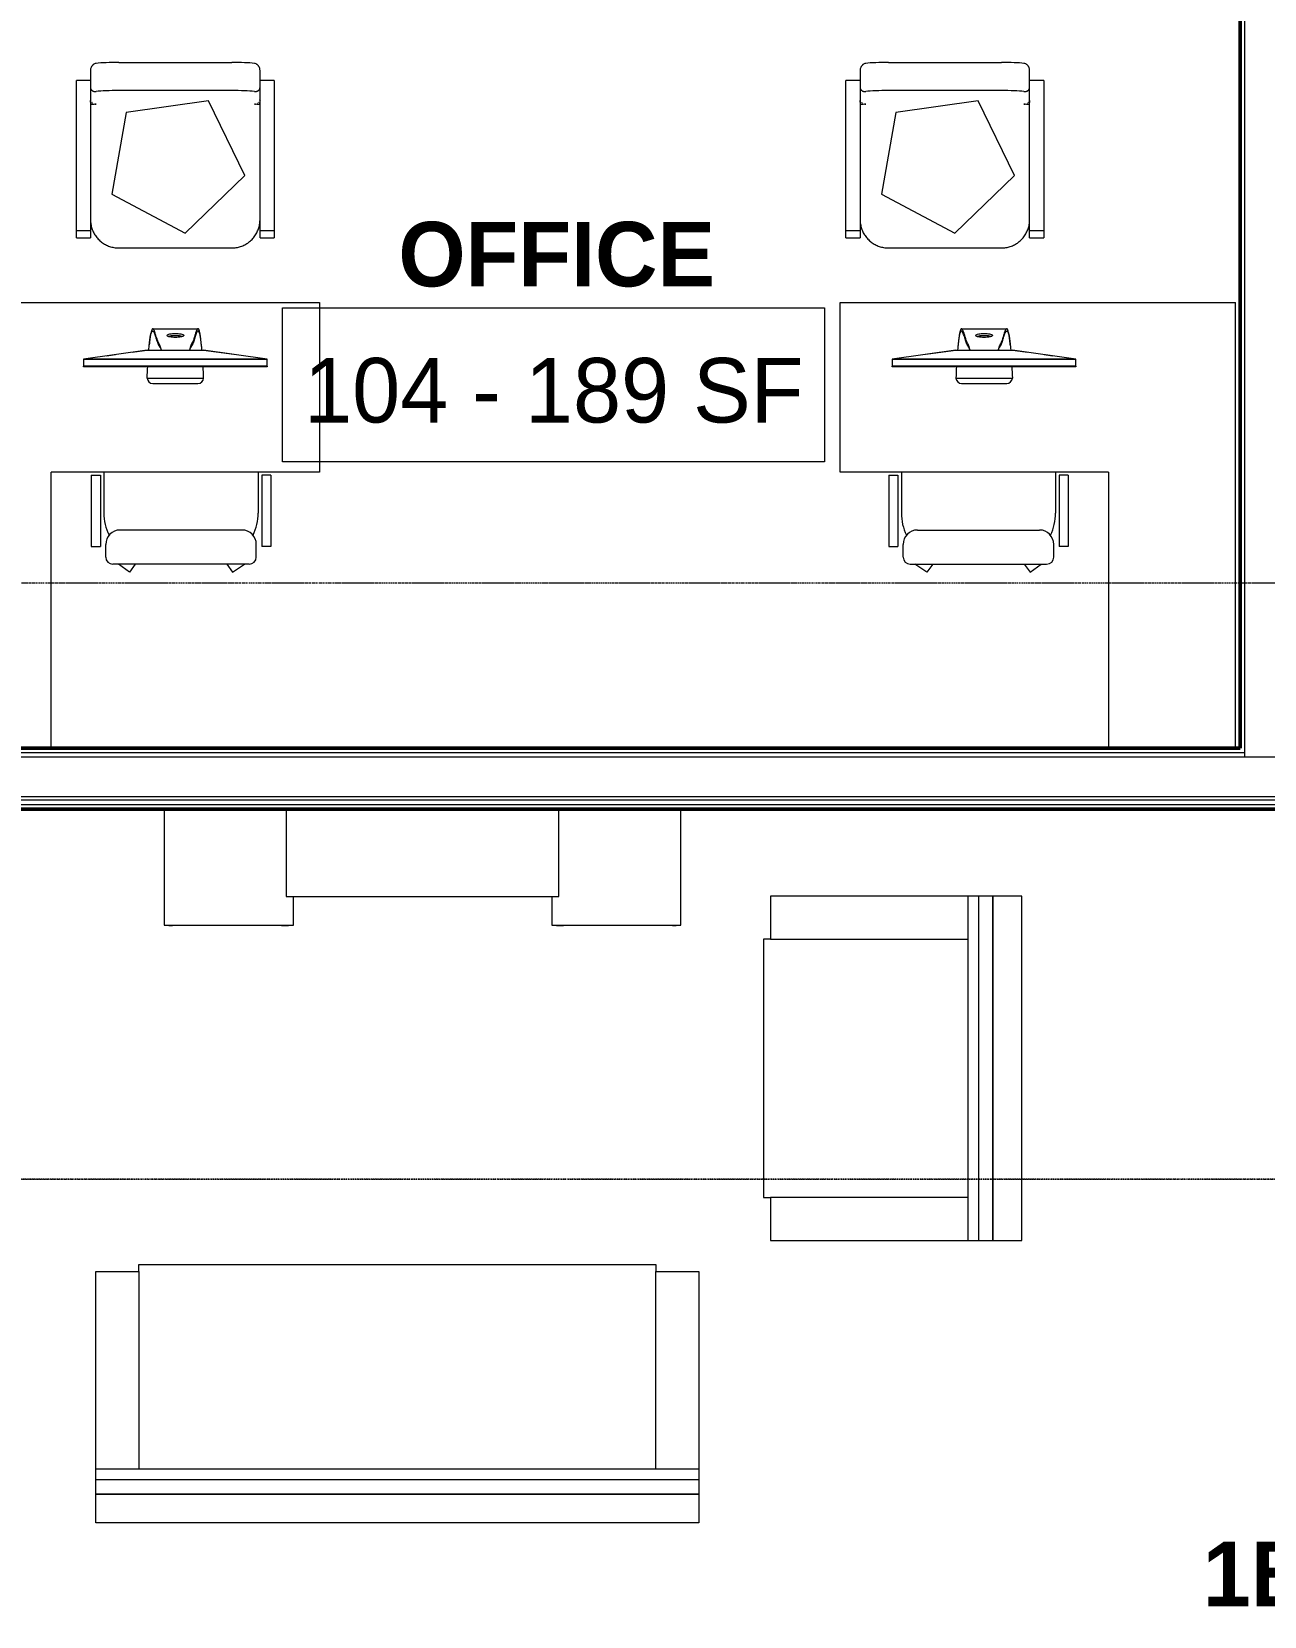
# Model space of a CAD drawing. Header units: inches. Extents: x -4266 to -1814, y 9706 to 12441.
# Drawn here: x -3807.1 to -3635.3, y 11009.5 to 11230.3 of the extents above; entities that cross this region are included whole.
import ezdxf

# ---------------------------------------------------------------- set-up
doc = ezdxf.new("R2010")
doc.units = ezdxf.units.IN
doc.header["$MEASUREMENT"] = 0
doc.linetypes.add('Aligning Line 1_8_', pattern=[0.25, 0.125, -0.125])
doc.linetypes.add('Dash Dot 3_16_', pattern=[0.3125, 0.1875, -0.0625, 0, -0.0625])
for name, color, linetype, lineweight in [('A-ANNO-DIMS', 211, 'Continuous', 9), ('A-ANNO-DIMS-96', 211, 'Continuous', 9), ('A-ANNO-SYMB-1', 150, 'Dash Dot 3_16_', 9), ('A-AREA-IDEN', 2, 'Continuous', 9), ('A-WALL', 113, 'Continuous', 13), ('A-WALL-9', 113, 'Continuous', 50), ('G-ANNO-SYMB', 111, 'Aligning Line 1_8_', 9), ('I-FURN', 30, 'Continuous', 9), ('I-FURN-1', 7, 'Continuous', 9), ('I-WALL-3', 2, 'Continuous', 50)]:
    doc.layers.add(name, color=color, linetype=linetype, lineweight=lineweight)
doc.styles.add('Century Gothic', font='ufonts.com_century-gothic.ttf', dxfattribs={"height": 9})
doc.styles.add('Century Gothic_B', font='GOTHICB.TTF', dxfattribs={"height": 9})
doc.dimstyles.new('OD__1_16__Tol__', dxfattribs={"dimscale": 12, "dimtxt": 9.397514, "dimasz": 1, "dimexe": 0.75, "dimexo": 0.5, "dimgap": 0.125, "dimtad": 1, "dimdec": 4, "dimrnd": 0.0625, "dimzin": 3, "dimdsep": 46, "dimlunit": 4, "dimtxsty": 'Century Gothic', "dimblk1": 'OBLIQUE', "dimblk2": 'OBLIQUE', "dimsah": 1, "dimcen": 0.09, "dimdle": 0.75, "dimazin": 0, "dimtfac": 1, "dimtdec": 4, "dimtix": 1, "dimtmove": 0, "dimatfit": 3, "dimfxl": 1, "dimtvp": 1, "dimtfill": 1, "dimfrac": 2, "dimtolj": 1, "dimtzin": 0, "dimarcsym": 2})

# ---------------------------------------------------------------- blocks, each defined once
blk = doc.blocks.new('DIMBLOCK6-FLOOR PLAN - 1ST FLOOR')
at = {"layer": 'A-ANNO-DIMS-96'}
for p, q in [((-3829.32, 11540.99), (-3829.32, 10271.31)), ((-3829.32, 10280.31), (-3829.32, 11540.99)), ((-3338.72, 10282.79), (-3338.72, 10271.31)), ((-3338.72, 10280.31), (-3338.72, 10282.79)), ((-3838.32, 10280.31), (-3338.72, 10280.31))]:
    blk.add_line(p, q, dxfattribs=at)
at = {"layer": 'A-ANNO-DIMS-96', "lineweight": 50}
for p, q in [((-3829.32, 10280.31), (-3823.32, 10286.31)), ((-3338.72, 10280.31), (-3332.72, 10286.31)), ((-3829.32, 10280.31), (-3835.32, 10274.31)), ((-3338.72, 10280.31), (-3344.72, 10274.31))]:
    blk.add_line(p, q, dxfattribs=at)
at = {"layer": 'A-ANNO-DIMS-96', "color": 0, "char_height": 9, "attachment_point": 1, "line_spacing_factor": 0.984502, "style": 'Century Gothic', "bg_fill": 3, "box_fill_scale": 1.25, "bg_fill_color": 256, "bg_fill_true_color": 13158600, "bg_fill_transparency": 0}
for s, insert, width in [('40\' - 10 5/8"', (-3618.26, 10293.34), 82.1611), ('490.6', (-3599.76, 10275.58), 37.7691)]:
    blk.add_mtext(s, dxfattribs=dict(at, insert=insert, width=width))
blk = doc.blocks.new('_Oblique')
at = {"color": 0, "linetype": 'ByBlock', "lineweight": -2}
blk.add_line((-0.5, -0.5), (0.5, 0.5), dxfattribs=at)

msp = doc.modelspace()

# ---------------------------------------------------------------- linework, layer by layer
at = {"layer": 'A-WALL'}
for p, q in [((-3638.07374, 11280.1644), (-3638.07374, 11129.1894)), ((-3638.07374, 11129.8144), (-3822.72374, 11129.8144)), ((-3486.67374, 11129.1894), (-3822.72374, 11129.1894)), ((-3486.67374, 11123.6894), (-3822.72374, 11123.6894)), ((-3486.67374, 11123.1894), (-3822.72374, 11123.1894)), ((-3487.29874, 11122.5644), (-3822.72374, 11122.5644))]:
    msp.add_line(p, q, dxfattribs=at)
at = {"layer": 'A-WALL-9'}
msp.add_line((-3638.69874, 11280.1644), (-3638.69874, 11130.4394), dxfattribs=at)
at = {"layer": 'G-ANNO-SYMB'}
for p, q in [((-1910.89642, 11153.42614), (-4027.08301, 11153.42614)), ((-1910.89642, 11070.38095), (-4027.08301, 11070.38095))]:
    msp.add_line(p, q, dxfattribs=at)
at = {"layer": 'I-WALL-3'}
for p, q in [((-3638.69874, 11130.4394), (-3822.72374, 11130.4394)), ((-3822.72374, 11121.9394), (-3567.18063, 11121.9394))]:
    msp.add_line(p, q, dxfattribs=at)

# ---------------------------------------------------------------- texts
at = {"layer": 'A-AREA-IDEN', "insert": (-3643.88676, 11019.86814), "char_height": 9, "width": 28.785, "attachment_point": 1, "style": 'Century Gothic_B'}
msp.add_mtext('1BD', dxfattribs=at)

# ---------------------------------------------------------------- next in the draw order: dimensions: what is measured, and where the dimension line sits
at = {"layer": 'A-ANNO-DIMS'}
dim = msp.add_linear_dim(base=(-3338.72374, 10280.30762), p1=(-3829.32374, 11546.9894), p2=(-3338.72374, 10288.7929), dimstyle='OD__1_16__Tol__', override={"dimpost": '<>\\X', "dimfxl": 1350.461691}, dxfattribs=at)
dim.commit()
dim.dimension.update_dxf_attribs({"geometry": 'DIMBLOCK6-FLOOR PLAN - 1ST FLOOR', "text_midpoint": (-3584.02374, 10280.30762)})

# ---------------------------------------------------------------- next in the draw order: linework, layer by layer
at = {"layer": 'A-ANNO-SYMB-1'}
for p, q in [((-1883.64479, 11153.42614), (-4015.08301, 11153.42614)), ((-4015.08301, 11070.38095), (-1883.64479, 11070.38095))]:
    msp.add_line(p, q, dxfattribs=at)
at = {"layer": 'A-AREA-IDEN', "flags": 128}
msp.add_lwpolyline([(-3772.11778, 11191.83502), (-3696.61227, 11191.83502), (-3696.61227, 11170.33896), (-3772.11778, 11170.33896)], close=True, dxfattribs=at)
at = {"layer": 'I-FURN'}
for p, q in [((-3798.88752, 11224.89125), (-3798.88752, 11222.53804)), ((-3794.95051, 11226.01879), (-3779.20248, 11226.01879)), ((-3775.26547, 11222.53804), (-3775.26547, 11224.89125)), ((-3691.64377, 11224.89125), (-3691.64377, 11222.53804)), ((-3687.70676, 11226.01879), (-3671.95873, 11226.01879)), ((-3668.02172, 11222.53804), (-3668.02172, 11224.89125)), ((-3798.88752, 11223.49536), (-3800.85602, 11223.49536)), ((-3800.85602, 11222.70796), (-3800.85602, 11223.49536)), ((-3800.85602, 11202.60144), (-3800.85602, 11222.70796)), ((-3798.88752, 11222.53804), (-3798.88752, 11220.76937)), ((-3773.29697, 11223.49536), (-3775.26547, 11223.49536)), ((-3775.26547, 11220.76937), (-3775.26547, 11222.53804)), ((-3773.29697, 11223.49536), (-3773.29697, 11222.70796)), ((-3773.29697, 11222.70796), (-3773.29697, 11202.60144)), ((-3691.64377, 11223.49536), (-3693.61227, 11223.49536)), ((-3693.61227, 11222.70796), (-3693.61227, 11223.49536)), ((-3693.61227, 11202.60144), (-3693.61227, 11222.70796)), ((-3691.64377, 11222.53804), (-3691.64377, 11220.76937)), ((-3666.05322, 11223.49536), (-3668.02172, 11223.49536)), ((-3668.02172, 11220.76937), (-3668.02172, 11222.53804)), ((-3666.05322, 11223.49536), (-3666.05322, 11222.70796)), ((-3666.05322, 11222.70796), (-3666.05322, 11202.60144)), ((-3798.88752, 11221.64113), (-3798.88752, 11202.60144)), ((-3798.86777, 11220.79535), (-3798.85588, 11220.74953)), ((-3798.71573, 11220.47842), (-3798.67359, 11220.42967)), ((-3798.59105, 11220.35327), (-3798.54532, 11220.31934)), ((-3779.20248, 11222.09676), (-3794.95051, 11222.09676)), ((-3782.44293, 11220.66783), (-3793.90091, 11219.05752)), ((-3777.37073, 11210.26827), (-3782.44293, 11220.66783)), ((-3775.60766, 11220.31934), (-3775.56193, 11220.35327)), ((-3775.4794, 11220.42967), (-3775.43726, 11220.47842)), ((-3775.29711, 11220.74953), (-3775.28521, 11220.79535)), ((-3775.26547, 11202.60144), (-3775.26547, 11221.64113)), ((-3691.64377, 11221.64113), (-3691.64377, 11202.60144)), ((-3691.62402, 11220.79535), (-3691.61213, 11220.74953)), ((-3691.47198, 11220.47842), (-3691.42984, 11220.42967)), ((-3691.3473, 11220.35327), (-3691.30157, 11220.31934)), ((-3671.95873, 11222.09676), (-3687.70676, 11222.09676)), ((-3675.19918, 11220.66783), (-3686.65716, 11219.05752)), ((-3670.12698, 11210.26827), (-3675.19918, 11220.66783)), ((-3668.36391, 11220.31934), (-3668.31818, 11220.35327)), ((-3668.23565, 11220.42967), (-3668.19351, 11220.47842)), ((-3668.05336, 11220.74953), (-3668.04146, 11220.79535)), ((-3668.02172, 11202.60144), (-3668.02172, 11221.64113)), ((-3798.25453, 11220.19617), (-3798.10011, 11220.18082)), ((-3793.90091, 11219.05752), (-3795.91012, 11207.66273)), ((-3776.05287, 11220.18082), (-3775.89846, 11220.19617)), ((-3691.01078, 11220.19617), (-3690.85636, 11220.18082)), ((-3686.65716, 11219.05752), (-3688.66637, 11207.66273)), ((-3668.80912, 11220.18082), (-3668.65471, 11220.19617)), ((-3785.6939, 11202.23067), (-3777.37073, 11210.26827)), ((-3678.45015, 11202.23067), (-3670.12698, 11210.26827)), ((-3795.91012, 11207.66273), (-3785.6939, 11202.23067)), ((-3688.66637, 11207.66273), (-3678.45015, 11202.23067)), ((-3800.85602, 11201.58097), (-3800.85602, 11202.60144)), ((-3800.85602, 11202.60144), (-3798.88752, 11202.60144)), ((-3800.85602, 11201.58034), (-3798.88752, 11201.58034)), ((-3798.88752, 11202.60144), (-3798.88752, 11201.58097)), ((-3775.26547, 11201.58097), (-3775.26547, 11202.60144)), ((-3775.26547, 11202.60144), (-3773.29697, 11202.60144)), ((-3775.26547, 11201.58034), (-3773.29697, 11201.58034)), ((-3773.29697, 11202.60144), (-3773.29697, 11201.58097)), ((-3693.61227, 11201.58097), (-3693.61227, 11202.60144)), ((-3693.61227, 11202.60144), (-3691.64377, 11202.60144)), ((-3693.61227, 11201.58034), (-3691.64377, 11201.58034)), ((-3691.64377, 11202.60144), (-3691.64377, 11201.58097)), ((-3668.02172, 11201.58097), (-3668.02172, 11202.60144)), ((-3668.02172, 11202.60144), (-3666.05322, 11202.60144)), ((-3668.02172, 11201.58034), (-3666.05322, 11201.58034)), ((-3666.05322, 11202.60144), (-3666.05322, 11201.58097)), ((-3794.95051, 11200.16638), (-3779.20248, 11200.16638)), ((-3687.70676, 11200.16638), (-3671.95873, 11200.16638)), ((-3822.09874, 11192.55652), (-3766.98063, 11192.55652)), ((-3766.98063, 11192.55652), (-3766.98063, 11168.93447)), ((-3694.44185, 11192.55652), (-3639.32374, 11192.55652)), ((-3694.44185, 11168.93447), (-3694.44185, 11192.55652)), ((-3639.32374, 11130.43727), (-3639.32374, 11192.55652)), ((-3790.20964, 11188.89844), (-3783.90909, 11188.89844)), ((-3677.51338, 11188.89844), (-3671.21283, 11188.89844)), ((-3790.99637, 11185.9318), (-3799.85464, 11184.68251)), ((-3796.59023, 11185.14289), (-3795.42551, 11185.30715)), ((-3793.09607, 11185.63568), (-3790.99637, 11185.9318)), ((-3790.99637, 11185.9318), (-3783.12236, 11185.9318)), ((-3774.26409, 11184.68251), (-3783.12236, 11185.9318)), ((-3783.12236, 11185.9318), (-3778.92297, 11185.33955)), ((-3678.30011, 11185.9318), (-3687.15838, 11184.68251)), ((-3682.4995, 11185.33955), (-3678.30011, 11185.9318)), ((-3678.30011, 11185.9318), (-3670.4261, 11185.9318)), ((-3661.56783, 11184.68251), (-3670.4261, 11185.9318)), ((-3670.4261, 11185.9318), (-3668.3264, 11185.63568)), ((-3665.99697, 11185.30715), (-3664.83225, 11185.14289)), ((-3799.85464, 11184.68251), (-3799.85464, 11183.69825)), ((-3799.85464, 11184.68251), (-3799.06724, 11184.68251)), ((-3799.06724, 11183.69825), (-3799.85464, 11183.69825)), ((-3799.85464, 11183.61951), (-3799.85464, 11183.69825)), ((-3799.85464, 11183.69825), (-3799.85464, 11183.61951)), ((-3799.85464, 11183.69825), (-3799.06724, 11183.69825)), ((-3799.85464, 11183.61951), (-3799.85464, 11183.69825)), ((-3799.74915, 11183.61951), (-3799.85464, 11183.61951)), ((-3799.06724, 11183.61951), (-3799.85464, 11183.61951)), ((-3775.05149, 11184.68251), (-3799.06724, 11184.68251)), ((-3799.06724, 11184.68251), (-3775.05149, 11184.68251)), ((-3775.05149, 11183.69825), (-3799.06724, 11183.69825)), ((-3799.06724, 11183.69825), (-3775.05149, 11183.69825)), ((-3775.05149, 11183.61951), (-3799.06724, 11183.61951)), ((-3775.05149, 11184.68251), (-3774.26409, 11184.68251)), ((-3774.26409, 11183.69825), (-3775.05149, 11183.69825)), ((-3775.05149, 11183.69825), (-3774.26409, 11183.69825)), ((-3774.26409, 11183.61951), (-3775.05149, 11183.61951)), ((-3774.26409, 11183.61951), (-3774.36958, 11183.61951)), ((-3774.26409, 11183.69825), (-3774.26409, 11184.68251)), ((-3774.26409, 11183.69825), (-3774.26409, 11183.61951)), ((-3774.26409, 11183.61951), (-3774.26409, 11183.69825)), ((-3774.26409, 11183.69825), (-3774.26409, 11183.61951)), ((-3687.15838, 11184.68251), (-3687.15838, 11183.69825)), ((-3687.15838, 11184.68251), (-3686.37098, 11184.68251)), ((-3686.37098, 11183.69825), (-3687.15838, 11183.69825)), ((-3687.15838, 11183.61951), (-3687.15838, 11183.69825)), ((-3687.15838, 11183.69825), (-3687.15838, 11183.61951)), ((-3687.15838, 11183.69825), (-3686.37098, 11183.69825)), ((-3687.15838, 11183.61951), (-3687.15838, 11183.69825)), ((-3687.05289, 11183.61951), (-3687.15838, 11183.61951)), ((-3686.37098, 11183.61951), (-3687.15838, 11183.61951)), ((-3662.35523, 11184.68251), (-3686.37098, 11184.68251)), ((-3686.37098, 11184.68251), (-3662.35523, 11184.68251)), ((-3662.35523, 11183.69825), (-3686.37098, 11183.69825)), ((-3686.37098, 11183.69825), (-3662.35523, 11183.69825)), ((-3662.35523, 11183.61951), (-3686.37098, 11183.61951)), ((-3662.35523, 11184.68251), (-3661.56783, 11184.68251)), ((-3661.56783, 11183.69825), (-3662.35523, 11183.69825)), ((-3662.35523, 11183.69825), (-3661.56783, 11183.69825)), ((-3661.56783, 11183.61951), (-3662.35523, 11183.61951)), ((-3661.56783, 11183.61951), (-3661.67332, 11183.61951)), ((-3661.56783, 11183.69825), (-3661.56783, 11184.68251)), ((-3661.56783, 11183.69825), (-3661.56783, 11183.61951)), ((-3661.56783, 11183.61951), (-3661.56783, 11183.69825)), ((-3661.56783, 11183.69825), (-3661.56783, 11183.61951)), ((-3790.20897, 11181.28147), (-3783.90976, 11181.28147)), ((-3677.51271, 11181.28147), (-3671.2135, 11181.28147)), ((-3804.3822, 11130.4394), (-3804.3822, 11168.93447)), ((-3766.98063, 11168.93447), (-3804.3822, 11168.93447)), ((-3798.77197, 11168.51747), (-3798.77197, 11158.57227)), ((-3798.77197, 11168.51747), (-3797.49938, 11168.51747)), ((-3797.49938, 11168.51747), (-3797.49938, 11158.57227)), ((-3797.02197, 11168.93447), (-3797.02197, 11163.21872)), ((-3775.52197, 11168.93447), (-3775.52197, 11163.21872)), ((-3775.02782, 11168.51747), (-3775.02782, 11158.57227)), ((-3773.77197, 11168.51747), (-3775.02782, 11168.51747)), ((-3773.77197, 11168.51747), (-3773.77197, 11158.57227)), ((-3657.04027, 11168.93447), (-3694.44185, 11168.93447)), ((-3687.65051, 11168.51747), (-3687.65051, 11158.57227)), ((-3687.65051, 11168.51747), (-3686.39465, 11168.51747)), ((-3686.39465, 11168.51747), (-3686.39465, 11158.57227)), ((-3685.90051, 11168.93447), (-3685.90051, 11163.21872)), ((-3664.40051, 11168.93447), (-3664.40051, 11163.21872)), ((-3663.92309, 11168.51747), (-3663.92309, 11158.57227)), ((-3662.65051, 11168.51747), (-3663.92309, 11168.51747)), ((-3662.65051, 11168.51747), (-3662.65051, 11158.57227)), ((-3657.04027, 11168.93447), (-3657.04027, 11130.4394)), ((-3777.77589, 11160.85441), (-3794.76776, 11160.85441)), ((-3683.64658, 11160.85441), (-3666.65471, 11160.85441)), ((-3798.77197, 11158.57227), (-3797.49938, 11158.57227)), ((-3796.76279, 11157.08328), (-3796.76279, 11158.85939)), ((-3775.78067, 11157.08328), (-3775.78067, 11158.8592)), ((-3773.77197, 11158.57227), (-3775.02782, 11158.57227)), ((-3687.65051, 11158.57227), (-3686.39465, 11158.57227)), ((-3685.6418, 11157.08328), (-3685.6418, 11158.8592)), ((-3664.65969, 11157.08328), (-3664.65969, 11158.85939)), ((-3662.65051, 11158.57227), (-3663.92309, 11158.57227)), ((-3776.77411, 11156.08984), (-3795.76935, 11156.08984)), ((-3793.46285, 11154.97356), (-3794.99928, 11156.08984)), ((-3792.65183, 11156.08984), (-3793.46285, 11154.97356)), ((-3779.8921, 11156.08984), (-3779.08108, 11154.97356)), ((-3779.08108, 11154.97356), (-3777.41997, 11156.08984)), ((-3684.64836, 11156.08984), (-3665.65312, 11156.08984)), ((-3682.34139, 11154.97356), (-3684.00251, 11156.08984)), ((-3681.53037, 11156.08984), (-3682.34139, 11154.97356)), ((-3668.77065, 11156.08984), (-3667.95962, 11154.97356)), ((-3667.95962, 11154.97356), (-3666.4232, 11156.08984)), ((-3676.63093, 11109.84262), (-3704.13093, 11109.84262)), ((-3704.13093, 11109.84262), (-3704.13093, 11103.84262)), ((-3673.13093, 11109.84262), (-3676.63093, 11109.84262)), ((-3676.63093, 11109.84262), (-3676.63093, 11061.84262)), ((-3675.13093, 11109.84262), (-3675.13093, 11061.84262)), ((-3673.13093, 11109.84262), (-3673.13093, 11061.84262)), ((-3673.13093, 11061.84262), (-3673.13093, 11109.84262)), ((-3704.13093, 11103.84262), (-3705.13093, 11103.84262)), ((-3705.13093, 11103.84262), (-3705.13093, 11067.84262)), ((-3704.13093, 11103.84262), (-3676.63093, 11103.84262)), ((-3705.13093, 11067.84262), (-3704.13093, 11067.84262)), ((-3676.63093, 11067.84262), (-3704.13093, 11067.84262)), ((-3704.13093, 11067.84262), (-3704.13093, 11061.84262)), ((-3704.13093, 11061.84262), (-3676.63093, 11061.84262)), ((-3676.63093, 11061.84262), (-3673.13093, 11061.84262)), ((-3798.13093, 11057.51762), (-3792.13093, 11057.51762)), ((-3798.13093, 11030.01762), (-3798.13093, 11057.51762)), ((-3792.13093, 11058.51762), (-3720.13093, 11058.51762)), ((-3792.13093, 11057.51762), (-3792.13093, 11058.51762)), ((-3792.13093, 11057.51762), (-3792.13093, 11030.01762)), ((-3720.13093, 11058.51762), (-3720.13093, 11057.51762)), ((-3720.13093, 11057.51762), (-3714.13093, 11057.51762)), ((-3720.13093, 11030.01762), (-3720.13093, 11057.51762)), ((-3714.13093, 11057.51762), (-3714.13093, 11030.01762)), ((-3798.13093, 11030.01762), (-3714.13093, 11030.01762)), ((-3798.13093, 11026.51762), (-3798.13093, 11030.01762)), ((-3798.13093, 11028.51762), (-3714.13093, 11028.51762)), ((-3714.13093, 11030.01762), (-3714.13093, 11026.51762)), ((-3798.13093, 11026.51762), (-3714.13093, 11026.51762)), ((-3714.13093, 11026.51762), (-3798.13093, 11026.51762))]:
    msp.add_line(p, q, dxfattribs=at)
at = {"layer": 'I-FURN', "flags": 128}
for points in [[(-3798.10011, 11220.18082), (-3798.27533, 11220.1791), (-3798.44176, 11220.174), (-3798.59105, 11220.16579), (-3798.71573, 11220.15489), (-3798.80954, 11220.14182), (-3798.86777, 11220.12726), (-3798.88752, 11220.11193)], [(-3775.26547, 11220.11193), (-3775.28521, 11220.12726), (-3775.34345, 11220.14182), (-3775.43726, 11220.15489), (-3775.56193, 11220.16579), (-3775.71123, 11220.174), (-3775.87766, 11220.1791), (-3776.05287, 11220.18082)], [(-3690.85636, 11220.18082), (-3691.03158, 11220.1791), (-3691.19801, 11220.174), (-3691.3473, 11220.16579), (-3691.47198, 11220.15489), (-3691.56579, 11220.14182), (-3691.62402, 11220.12726), (-3691.64377, 11220.11193)], [(-3668.02172, 11220.11193), (-3668.04146, 11220.12726), (-3668.0997, 11220.14182), (-3668.19351, 11220.15489), (-3668.31818, 11220.16579), (-3668.46748, 11220.174), (-3668.63391, 11220.1791), (-3668.80912, 11220.18082)], [(-3798.88752, 11204.10339), (-3798.88437, 11203.94595), (-3798.87492, 11203.78876), (-3798.8592, 11203.63208), (-3798.83723, 11203.47615), (-3798.80904, 11203.32122), (-3798.77467, 11203.16755), (-3798.73419, 11203.01537), (-3798.68766, 11202.86494), (-3798.63514, 11202.71648), (-3798.57673, 11202.57024), (-3798.51252, 11202.42646), (-3798.44261, 11202.28536), (-3798.36712, 11202.14717), (-3798.28616, 11202.0121), (-3798.19986, 11201.88038), (-3798.10837, 11201.75222), (-3798.01182, 11201.62782), (-3797.91037, 11201.50738), (-3797.80419, 11201.3911), (-3797.69345, 11201.27915), (-3797.57831, 11201.17172), (-3797.45898, 11201.06898), (-3797.33563, 11200.9711), (-3797.20846, 11200.87822), (-3797.07768, 11200.79051), (-3796.9435, 11200.70809), (-3796.80613, 11200.63111), (-3796.66579, 11200.55968), (-3796.52271, 11200.49393), (-3796.37711, 11200.43394), (-3796.22923, 11200.37983), (-3796.07931, 11200.33167), (-3795.92758, 11200.28955), (-3795.77428, 11200.25353), (-3795.61967, 11200.22366), (-3795.46399, 11200.20001), (-3795.30748, 11200.1826), (-3795.15041, 11200.17146), (-3794.99301, 11200.16661), (-3794.95051, 11200.16638)], [(-3779.20248, 11200.16638), (-3779.04504, 11200.16953), (-3778.88785, 11200.17897), (-3778.73117, 11200.19469), (-3778.57524, 11200.21666), (-3778.42031, 11200.24486), (-3778.26664, 11200.27922), (-3778.11446, 11200.3197), (-3777.96403, 11200.36624), (-3777.81557, 11200.41875), (-3777.66933, 11200.47716), (-3777.52555, 11200.54137), (-3777.38445, 11200.61128), (-3777.24626, 11200.68678), (-3777.11119, 11200.76774), (-3776.97947, 11200.85403), (-3776.85131, 11200.94553), (-3776.72691, 11201.04208), (-3776.60647, 11201.14352), (-3776.49019, 11201.2497), (-3776.37824, 11201.36045), (-3776.27081, 11201.47558), (-3776.16807, 11201.59492), (-3776.07019, 11201.71827), (-3775.97731, 11201.84543), (-3775.8896, 11201.97621), (-3775.80718, 11202.11039), (-3775.7302, 11202.24776), (-3775.65877, 11202.3881), (-3775.59302, 11202.53118), (-3775.53303, 11202.67678), (-3775.47892, 11202.82466), (-3775.43076, 11202.97459), (-3775.38864, 11203.12632), (-3775.35262, 11203.27961), (-3775.32275, 11203.43422), (-3775.2991, 11203.58991), (-3775.28169, 11203.74641), (-3775.27055, 11203.90349), (-3775.2657, 11204.06088)], [(-3691.64377, 11204.10339), (-3691.64062, 11203.94595), (-3691.63117, 11203.78876), (-3691.61545, 11203.63208), (-3691.59348, 11203.47615), (-3691.56529, 11203.32122), (-3691.53092, 11203.16755), (-3691.49044, 11203.01537), (-3691.44391, 11202.86494), (-3691.39139, 11202.71648), (-3691.33298, 11202.57024), (-3691.26877, 11202.42646), (-3691.19886, 11202.28536), (-3691.12337, 11202.14717), (-3691.04241, 11202.0121), (-3690.95611, 11201.88038), (-3690.86462, 11201.75222), (-3690.76807, 11201.62782), (-3690.66662, 11201.50738), (-3690.56044, 11201.3911), (-3690.4497, 11201.27915), (-3690.33456, 11201.17172), (-3690.21523, 11201.06898), (-3690.09188, 11200.9711), (-3689.96471, 11200.87822), (-3689.83393, 11200.79051), (-3689.69975, 11200.70809), (-3689.56238, 11200.63111), (-3689.42204, 11200.55968), (-3689.27896, 11200.49393), (-3689.13336, 11200.43394), (-3688.98548, 11200.37983), (-3688.83556, 11200.33167), (-3688.68383, 11200.28955), (-3688.53053, 11200.25353), (-3688.37592, 11200.22366), (-3688.22024, 11200.20001), (-3688.06373, 11200.1826), (-3687.90666, 11200.17146), (-3687.74926, 11200.16661), (-3687.70676, 11200.16638)], [(-3671.95873, 11200.16638), (-3671.80129, 11200.16953), (-3671.6441, 11200.17897), (-3671.48742, 11200.19469), (-3671.33149, 11200.21666), (-3671.17656, 11200.24486), (-3671.02289, 11200.27922), (-3670.87071, 11200.3197), (-3670.72028, 11200.36624), (-3670.57182, 11200.41875), (-3670.42558, 11200.47716), (-3670.2818, 11200.54137), (-3670.1407, 11200.61128), (-3670.00251, 11200.68678), (-3669.86744, 11200.76774), (-3669.73572, 11200.85403), (-3669.60756, 11200.94553), (-3669.48316, 11201.04208), (-3669.36272, 11201.14352), (-3669.24644, 11201.2497), (-3669.13449, 11201.36045), (-3669.02706, 11201.47558), (-3668.92432, 11201.59492), (-3668.82644, 11201.71827), (-3668.73356, 11201.84543), (-3668.64585, 11201.97621), (-3668.56343, 11202.11039), (-3668.48645, 11202.24776), (-3668.41502, 11202.3881), (-3668.34927, 11202.53118), (-3668.28928, 11202.67678), (-3668.23517, 11202.82466), (-3668.18701, 11202.97459), (-3668.14489, 11203.12632), (-3668.10887, 11203.27961), (-3668.079, 11203.43422), (-3668.05535, 11203.58991), (-3668.03794, 11203.74641), (-3668.0268, 11203.90349), (-3668.02195, 11204.06088)], [(-3790.99637, 11182.01753), (-3788.3717, 11182.01753), (-3785.74703, 11182.01753), (-3783.12236, 11182.01753)], [(-3678.30011, 11182.01753), (-3675.67544, 11182.01753), (-3673.05077, 11182.01753), (-3670.4261, 11182.01753)]]:
    msp.add_lwpolyline(points, dxfattribs=at)
at = {"layer": 'I-FURN'}
for centre, radius, start, end in [((-3790.20897, 11182.07066), 0.78919, 183.8599007, 270), ((-3783.90976, 11182.07066), 0.78919, 270, 356.1400993), ((-3677.51271, 11182.07066), 0.78919, 183.8599007, 270), ((-3671.2135, 11182.07066), 0.78919, 270, 356.1400993), ((-3790.02197, 11163.21872), 7, 180, 206.1683982), ((-3782.52197, 11163.21872), 7, 333.8341574, 0), ((-3678.90051, 11163.21872), 7, 180, 206.1658426), ((-3671.40051, 11163.21872), 7, 333.8316018, 0), ((-3794.76776, 11158.85939), 1.99503, 90, 180), ((-3777.77589, 11158.8592), 1.99522, 0, 90), ((-3683.64658, 11158.8592), 1.99522, 90, 180), ((-3666.65471, 11158.85939), 1.99503, 0, 90), ((-3795.76935, 11157.08328), 0.99343, 180, 270), ((-3776.77411, 11157.08328), 0.99344, 270, 0), ((-3684.64836, 11157.08328), 0.99344, 180, 270), ((-3665.65312, 11157.08328), 0.99343, 270, 0)]:
    msp.add_arc(centre, radius, start, end, dxfattribs=at)
for centre, start_param, end_param in [((-3794.95051, 11225.67566), 1.570796327, 2.498091545), ((-3779.20248, 11225.67566), 0.643501109, 1.570796327), ((-3687.70676, 11225.67566), 1.570796327, 2.498091545), ((-3671.95873, 11225.67566), 0.643501109, 1.570796327), ((-3794.95051, 11221.75363), 1.570796327, 2.498091545), ((-3779.20248, 11221.75363), 0.643501109, 1.570796327), ((-3687.70676, 11221.75363), 1.570796327, 2.498091545), ((-3671.95873, 11221.75363), 0.643501109, 1.570796327)]:
    msp.add_ellipse(centre, major_axis=(3.93701, 0), ratio=0.087155743, start_param=start_param, end_param=end_param, dxfattribs=at)
for points, knots in [([(-3798.10011, 11225.88154), (-3798.18957, 11225.86791), (-3798.31225, 11225.8332), (-3798.43516, 11225.76315), (-3798.49954, 11225.71625), (-3798.54485, 11225.67937), (-3798.58718, 11225.64031), (-3798.63972, 11225.58429), (-3798.69825, 11225.51018), (-3798.75714, 11225.41538), (-3798.82094, 11225.28246), (-3798.87357, 11225.10728), (-3798.88752, 11224.96408), (-3798.88752, 11224.89125)], [0, 0, 0, 0, 0.166666667, 0.25, 0.291666667, 0.333333333, 0.375, 0.416666667, 0.5, 0.583333333, 0.666666667, 0.833333333, 1, 1, 1, 1]), ([(-3775.26547, 11224.89125), (-3775.26547, 11224.96408), (-3775.27941, 11225.10728), (-3775.33205, 11225.28246), (-3775.39585, 11225.41538), (-3775.45473, 11225.51018), (-3775.51326, 11225.58429), (-3775.5658, 11225.64031), (-3775.60814, 11225.67937), (-3775.65345, 11225.71625), (-3775.71783, 11225.76315), (-3775.84074, 11225.8332), (-3775.96342, 11225.86791), (-3776.05287, 11225.88154)], [0, 0, 0, 0, 0.166666667, 0.333333333, 0.416666667, 0.5, 0.583333333, 0.625, 0.666666667, 0.708333333, 0.75, 0.833333333, 1, 1, 1, 1]), ([(-3690.85636, 11225.88154), (-3690.94582, 11225.86791), (-3691.0685, 11225.8332), (-3691.19141, 11225.76315), (-3691.25579, 11225.71625), (-3691.3011, 11225.67937), (-3691.34343, 11225.64031), (-3691.39597, 11225.58429), (-3691.4545, 11225.51018), (-3691.51339, 11225.41538), (-3691.57719, 11225.28246), (-3691.62982, 11225.10728), (-3691.64377, 11224.96408), (-3691.64377, 11224.89125)], [0, 0, 0, 0, 0.166666667, 0.25, 0.291666667, 0.333333333, 0.375, 0.416666667, 0.5, 0.583333333, 0.666666667, 0.833333333, 1, 1, 1, 1]), ([(-3668.02172, 11224.89125), (-3668.02172, 11224.96408), (-3668.03566, 11225.10728), (-3668.0883, 11225.28246), (-3668.1521, 11225.41538), (-3668.21098, 11225.51018), (-3668.26951, 11225.58429), (-3668.32205, 11225.64031), (-3668.36439, 11225.67937), (-3668.4097, 11225.71625), (-3668.47408, 11225.76315), (-3668.59699, 11225.8332), (-3668.71967, 11225.86791), (-3668.80912, 11225.88154)], [0, 0, 0, 0, 0.166666667, 0.333333333, 0.416666667, 0.5, 0.583333333, 0.625, 0.666666667, 0.708333333, 0.75, 0.833333333, 1, 1, 1, 1]), ([(-3798.88752, 11222.53804), (-3798.88752, 11222.48875), (-3798.87357, 11222.39283), (-3798.82094, 11222.27644), (-3798.75714, 11222.1903), (-3798.69825, 11222.13039), (-3798.63972, 11222.08517), (-3798.58718, 11222.05209), (-3798.54485, 11222.03015), (-3798.49954, 11222.0103), (-3798.43516, 11221.98596), (-3798.31225, 11221.95485), (-3798.18957, 11221.95235), (-3798.10011, 11221.95951)], [0, 0, 0, 0, 0.166666667, 0.333333333, 0.416666667, 0.5, 0.583333333, 0.625, 0.666666667, 0.708333333, 0.75, 0.833333333, 1, 1, 1, 1]), ([(-3776.05287, 11221.95951), (-3775.96342, 11221.95235), (-3775.84074, 11221.95485), (-3775.71783, 11221.98596), (-3775.65345, 11222.0103), (-3775.60814, 11222.03015), (-3775.5658, 11222.05209), (-3775.51326, 11222.08517), (-3775.45473, 11222.13039), (-3775.39585, 11222.1903), (-3775.33205, 11222.27644), (-3775.27941, 11222.39283), (-3775.26547, 11222.48875), (-3775.26547, 11222.53804)], [0, 0, 0, 0, 0.166666667, 0.25, 0.291666667, 0.333333333, 0.375, 0.416666667, 0.5, 0.583333333, 0.666666667, 0.833333333, 1, 1, 1, 1]), ([(-3691.64377, 11222.53804), (-3691.64377, 11222.48875), (-3691.62982, 11222.39283), (-3691.57719, 11222.27644), (-3691.51339, 11222.1903), (-3691.4545, 11222.13039), (-3691.39597, 11222.08517), (-3691.34343, 11222.05209), (-3691.3011, 11222.03015), (-3691.25579, 11222.0103), (-3691.19141, 11221.98596), (-3691.0685, 11221.95485), (-3690.94582, 11221.95235), (-3690.85636, 11221.95951)], [0, 0, 0, 0, 0.166666667, 0.333333333, 0.416666667, 0.5, 0.583333333, 0.625, 0.666666667, 0.708333333, 0.75, 0.833333333, 1, 1, 1, 1]), ([(-3668.80912, 11221.95951), (-3668.71967, 11221.95235), (-3668.59699, 11221.95485), (-3668.47408, 11221.98596), (-3668.4097, 11222.0103), (-3668.36439, 11222.03015), (-3668.32205, 11222.05209), (-3668.26951, 11222.08517), (-3668.21098, 11222.13039), (-3668.1521, 11222.1903), (-3668.0883, 11222.27644), (-3668.03566, 11222.39283), (-3668.02172, 11222.48875), (-3668.02172, 11222.53804)], [0, 0, 0, 0, 0.166666667, 0.25, 0.291666667, 0.333333333, 0.375, 0.416666667, 0.5, 0.583333333, 0.666666667, 0.833333333, 1, 1, 1, 1]), ([(-3798.83218, 11220.37914), (-3798.83847, 11220.3965), (-3798.85838, 11220.4572), (-3798.88124, 11220.5627), (-3798.88752, 11220.65117), (-3798.88752, 11220.69568)], [0.3988585189, 0.3988585189, 0.3988585189, 0.3988585189, 0.5, 0.75, 1, 1, 1, 1]), ([(-3775.26547, 11220.69568), (-3775.26547, 11220.65117), (-3775.27174, 11220.5627), (-3775.29461, 11220.4572), (-3775.31451, 11220.3965), (-3775.32081, 11220.37914)], [0, 0, 0, 0, 0.25, 0.5, 0.6011414811, 0.6011414811, 0.6011414811, 0.6011414811]), ([(-3691.58843, 11220.37914), (-3691.59472, 11220.3965), (-3691.61463, 11220.4572), (-3691.63749, 11220.5627), (-3691.64377, 11220.65117), (-3691.64377, 11220.69568)], [0.3988585189, 0.3988585189, 0.3988585189, 0.3988585189, 0.5, 0.75, 1, 1, 1, 1]), ([(-3668.02172, 11220.69568), (-3668.02172, 11220.65117), (-3668.02799, 11220.5627), (-3668.05086, 11220.4572), (-3668.07076, 11220.3965), (-3668.07706, 11220.37914)], [0, 0, 0, 0, 0.25, 0.5, 0.6011414811, 0.6011414811, 0.6011414811, 0.6011414811]), ([(-3790.76107, 11185.97221), (-3790.74108, 11186.21225), (-3790.68828, 11186.78996), (-3790.60267, 11187.51285), (-3790.52065, 11187.98445), (-3790.45504, 11188.23276), (-3790.41403, 11188.34273), (-3790.38122, 11188.41148), (-3790.34841, 11188.47059), (-3790.3074, 11188.52812), (-3790.25819, 11188.5732), (-3790.22538, 11188.58348), (-3790.20897, 11188.58343)], [0.119532204, 0.119532204, 0.119532204, 0.119532204, 0.15, 0.2, 0.25, 0.275, 0.3, 0.3125, 0.325, 0.35, 0.375, 0.4, 0.4, 0.4, 0.4]), ([(-3790.20964, 11188.89838), (-3790.24223, 11188.89845), (-3790.30762, 11188.85409), (-3790.40582, 11188.61532), (-3790.50425, 11188.19073), (-3790.60267, 11187.55817), (-3790.66829, 11186.99594), (-3790.7011, 11186.65332)], [0.6003391132, 0.6003391132, 0.6003391132, 0.6003391132, 0.65, 0.7, 0.75, 0.8, 0.85, 0.85, 0.85, 0.85]), ([(-3790.20894, 11188.58343), (-3790.17614, 11188.58332), (-3790.11054, 11188.54163), (-3790.01212, 11188.3701), (-3789.9137, 11188.11729), (-3789.81527, 11187.81337), (-3789.71685, 11187.48699), (-3789.61842, 11187.16747), (-3789.5364, 11186.93017), (-3789.47078, 11186.7736), (-3789.42157, 11186.67326), (-3789.37236, 11186.58488), (-3789.32315, 11186.50289), (-3789.27393, 11186.42391), (-3789.22472, 11186.34518), (-3789.18371, 11186.2825), (-3789.1509, 11186.22983), (-3789.11809, 11186.17328), (-3789.07708, 11186.08722), (-3789.04427, 11185.98884), (-3789.02787, 11185.9318)], [0.4000171335, 0.4000171335, 0.4000171335, 0.4000171335, 0.45, 0.5, 0.55, 0.6, 0.65, 0.7, 0.75, 0.775, 0.8, 0.825, 0.85, 0.875, 0.9, 0.925, 0.9375, 0.95, 0.975, 1, 1, 1, 1]), ([(-3789.9137, 11188.4157), (-3789.9301, 11188.46222), (-3789.96291, 11188.551), (-3790.02852, 11188.70678), (-3790.07774, 11188.79408), (-3790.11054, 11188.8346)], [0.45000003232, 0.45000003232, 0.45000003232, 0.45000003232, 0.475, 0.5, 0.54999721239, 0.54999721239, 0.54999721239, 0.54999721239]), ([(-3789.02787, 11185.9318), (-3789.04427, 11186.00307), (-3789.07708, 11186.13793), (-3789.11809, 11186.29215), (-3789.1509, 11186.40297), (-3789.18371, 11186.50327), (-3789.22472, 11186.60938), (-3789.27393, 11186.71091), (-3789.33955, 11186.83074), (-3789.40517, 11186.94435), (-3789.47078, 11187.07908), (-3789.5364, 11187.23562), (-3789.61842, 11187.47313), (-3789.71685, 11187.7929), (-3789.78246, 11188.01073), (-3789.81527, 11188.11595)], [0, 0, 0, 0, 0.025, 0.05, 0.0625, 0.075, 0.1, 0.125, 0.15, 0.2, 0.225, 0.25, 0.3, 0.35, 0.3999999841, 0.3999999841, 0.3999999841, 0.3999999841]), ([(-3785.87826, 11187.97315), (-3785.87826, 11187.92584), (-3785.98851, 11187.83064), (-3786.39096, 11187.73705), (-3786.85014, 11187.69814), (-3787.26822, 11187.6981), (-3787.66221, 11187.73155), (-3787.98239, 11187.79409), (-3788.19208, 11187.8782), (-3788.24047, 11187.94162), (-3788.24047, 11187.97315)], [-1, -1, -1, -1, -0.833333333, -0.666666667, -0.555555556, -0.444444444, -0.333333333, -0.222222222, -0.111111111, 0, 0, 0, 0]), ([(-3786.08856, 11187.82117), (-3786.10915, 11187.82792), (-3786.21449, 11187.85922), (-3786.4564, 11187.90505), (-3786.85023, 11187.93719), (-3787.26767, 11187.93715), (-3787.66495, 11187.90523), (-3787.89723, 11187.8588), (-3788.01306, 11187.82824), (-3788.03573, 11187.82161)], [-0.80703975, -0.80703975, -0.80703975, -0.80703975, -0.7777777778, -0.6666666667, -0.5555555556, -0.4444444444, -0.3333333333, -0.2222222222, -0.1928601262, -0.1928601262, -0.1928601262, -0.1928601262]), ([(-3783.90979, 11188.58343), (-3783.94259, 11188.58331), (-3784.0082, 11188.5416), (-3784.10661, 11188.37011), (-3784.20504, 11188.11729), (-3784.30346, 11187.81338), (-3784.40189, 11187.48699), (-3784.50031, 11187.16747), (-3784.58233, 11186.93017), (-3784.64795, 11186.7736), (-3784.69716, 11186.67326), (-3784.74637, 11186.58488), (-3784.79559, 11186.50289), (-3784.8448, 11186.42391), (-3784.89401, 11186.34518), (-3784.93502, 11186.2825), (-3784.96783, 11186.22983), (-3785.00064, 11186.17328), (-3785.04165, 11186.08722), (-3785.07446, 11185.98884), (-3785.09086, 11185.9318)], [0.4000171335, 0.4000171335, 0.4000171335, 0.4000171335, 0.45, 0.5, 0.55, 0.6, 0.65, 0.7, 0.75, 0.775, 0.8, 0.825, 0.85, 0.875, 0.9, 0.925, 0.9375, 0.95, 0.975, 1, 1, 1, 1]), ([(-3784.30346, 11188.11595), (-3784.33627, 11188.01073), (-3784.40189, 11187.7929), (-3784.50031, 11187.47313), (-3784.58233, 11187.23562), (-3784.64795, 11187.07908), (-3784.71357, 11186.94435), (-3784.77918, 11186.83074), (-3784.8448, 11186.71091), (-3784.89401, 11186.60938), (-3784.93502, 11186.50327), (-3784.96783, 11186.40297), (-3785.00064, 11186.29215), (-3785.04165, 11186.13793), (-3785.07446, 11186.00307), (-3785.09086, 11185.9318)], [0.6000000159, 0.6000000159, 0.6000000159, 0.6000000159, 0.65, 0.7, 0.75, 0.775, 0.8, 0.85, 0.875, 0.9, 0.925, 0.9375, 0.95, 0.975, 1, 1, 1, 1]), ([(-3784.00819, 11188.8346), (-3784.041, 11188.79407), (-3784.09021, 11188.70678), (-3784.15582, 11188.551), (-3784.18863, 11188.46222), (-3784.20504, 11188.4157)], [0.45000278761, 0.45000278761, 0.45000278761, 0.45000278761, 0.5, 0.525, 0.54999996768, 0.54999996768, 0.54999996768, 0.54999996768]), ([(-3783.35766, 11185.97221), (-3783.37765, 11186.21225), (-3783.43045, 11186.78996), (-3783.51606, 11187.51285), (-3783.59808, 11187.98445), (-3783.6637, 11188.23276), (-3783.70471, 11188.34273), (-3783.73752, 11188.41148), (-3783.77032, 11188.47059), (-3783.81134, 11188.52812), (-3783.86055, 11188.5732), (-3783.89336, 11188.58348), (-3783.90976, 11188.58343)], [0.119532204, 0.119532204, 0.119532204, 0.119532204, 0.15, 0.2, 0.25, 0.275, 0.3, 0.3125, 0.325, 0.35, 0.375, 0.4, 0.4, 0.4, 0.4]), ([(-3783.41763, 11186.65332), (-3783.45044, 11186.98836), (-3783.51606, 11187.56169), (-3783.61448, 11188.18978), (-3783.71291, 11188.61557), (-3783.81111, 11188.85402), (-3783.87651, 11188.89845), (-3783.90909, 11188.89838)], [0.15, 0.15, 0.15, 0.15, 0.2, 0.25, 0.3, 0.35, 0.3996608868, 0.3996608868, 0.3996608868, 0.3996608868]), ([(-3677.51271, 11188.58343), (-3677.52912, 11188.58348), (-3677.56193, 11188.5732), (-3677.61114, 11188.52812), (-3677.65215, 11188.47059), (-3677.68496, 11188.41148), (-3677.71777, 11188.34274), (-3677.75878, 11188.23268), (-3677.82439, 11187.98483), (-3677.90641, 11187.50978), (-3677.99202, 11186.7993), (-3678.04482, 11186.20024), (-3678.06482, 11185.95993)], [0.6, 0.6, 0.6, 0.6, 0.625, 0.65, 0.675, 0.6875, 0.7, 0.725, 0.75, 0.8, 0.85, 0.880467796, 0.880467796, 0.880467796, 0.880467796]), ([(-3677.51338, 11188.89838), (-3677.54597, 11188.89845), (-3677.61136, 11188.85409), (-3677.70956, 11188.61532), (-3677.80799, 11188.19073), (-3677.90641, 11187.55817), (-3677.97203, 11186.99594), (-3678.00484, 11186.65332)], [0.6003391132, 0.6003391132, 0.6003391132, 0.6003391132, 0.65, 0.7, 0.75, 0.8, 0.85, 0.85, 0.85, 0.85]), ([(-3676.33161, 11185.9318), (-3676.34801, 11185.98884), (-3676.38082, 11186.08722), (-3676.42183, 11186.17328), (-3676.45464, 11186.22983), (-3676.48745, 11186.2825), (-3676.52846, 11186.34518), (-3676.57767, 11186.42391), (-3676.62689, 11186.50289), (-3676.6761, 11186.58488), (-3676.72531, 11186.67326), (-3676.77452, 11186.7736), (-3676.84014, 11186.93017), (-3676.92216, 11187.16747), (-3677.02059, 11187.48699), (-3677.11901, 11187.81338), (-3677.21744, 11188.11729), (-3677.31586, 11188.37011), (-3677.41428, 11188.5416), (-3677.47988, 11188.58331), (-3677.51268, 11188.58343)], [0, 0, 0, 0, 0.025, 0.05, 0.0625, 0.075, 0.1, 0.125, 0.15, 0.175, 0.2, 0.225, 0.25, 0.3, 0.35, 0.4, 0.45, 0.5, 0.55, 0.5999828665, 0.5999828665, 0.5999828665, 0.5999828665]), ([(-3677.21744, 11188.4157), (-3677.23384, 11188.46222), (-3677.26665, 11188.551), (-3677.33227, 11188.70678), (-3677.38148, 11188.79408), (-3677.41428, 11188.8346)], [0.45000003232, 0.45000003232, 0.45000003232, 0.45000003232, 0.475, 0.5, 0.54999721239, 0.54999721239, 0.54999721239, 0.54999721239]), ([(-3676.33161, 11185.9318), (-3676.34801, 11186.00307), (-3676.38082, 11186.13793), (-3676.42183, 11186.29215), (-3676.45464, 11186.40297), (-3676.48745, 11186.50327), (-3676.52846, 11186.60938), (-3676.57767, 11186.71091), (-3676.64329, 11186.83074), (-3676.70891, 11186.94435), (-3676.77452, 11187.07908), (-3676.84014, 11187.23562), (-3676.92216, 11187.47313), (-3677.02059, 11187.7929), (-3677.0862, 11188.01073), (-3677.11901, 11188.11595)], [0, 0, 0, 0, 0.025, 0.05, 0.0625, 0.075, 0.1, 0.125, 0.15, 0.2, 0.225, 0.25, 0.3, 0.35, 0.3999999841, 0.3999999841, 0.3999999841, 0.3999999841]), ([(-3673.182, 11187.97315), (-3673.182, 11187.92585), (-3673.29261, 11187.8305), (-3673.69455, 11187.73708), (-3674.15425, 11187.69811), (-3674.57237, 11187.69814), (-3674.96575, 11187.73151), (-3675.28673, 11187.79424), (-3675.4957, 11187.8782), (-3675.54421, 11187.94161), (-3675.54421, 11187.97315)], [-1, -1, -1, -1, -0.833333333, -0.666666667, -0.555555556, -0.444444444, -0.333333333, -0.222222222, -0.111111111, 0, 0, 0, 0]), ([(-3673.39239, 11187.82119), (-3673.41307, 11187.82796), (-3673.51854, 11187.8593), (-3673.76008, 11187.90503), (-3674.1543, 11187.93722), (-3674.57174, 11187.93712), (-3674.96862, 11187.90525), (-3675.20129, 11187.85871), (-3675.31695, 11187.82819), (-3675.33953, 11187.82159)], [-0.8071398738, -0.8071398738, -0.8071398738, -0.8071398738, -0.7777777778, -0.6666666667, -0.5555555556, -0.4444444444, -0.3333333333, -0.2222222222, -0.19296025, -0.19296025, -0.19296025, -0.19296025]), ([(-3672.3946, 11185.9318), (-3672.3782, 11185.98884), (-3672.34539, 11186.08722), (-3672.30438, 11186.17328), (-3672.27157, 11186.22983), (-3672.23876, 11186.2825), (-3672.19775, 11186.34518), (-3672.14854, 11186.42391), (-3672.09933, 11186.50289), (-3672.05011, 11186.58488), (-3672.0009, 11186.67326), (-3671.95169, 11186.7736), (-3671.88607, 11186.93017), (-3671.80405, 11187.16747), (-3671.70563, 11187.48699), (-3671.6072, 11187.81337), (-3671.50878, 11188.11729), (-3671.41035, 11188.3701), (-3671.31194, 11188.54163), (-3671.24633, 11188.58332), (-3671.21353, 11188.58343)], [0, 0, 0, 0, 0.025, 0.05, 0.0625, 0.075, 0.1, 0.125, 0.15, 0.175, 0.2, 0.225, 0.25, 0.3, 0.35, 0.4, 0.45, 0.5, 0.55, 0.5999828665, 0.5999828665, 0.5999828665, 0.5999828665]), ([(-3671.6072, 11188.11595), (-3671.64001, 11188.01073), (-3671.70563, 11187.7929), (-3671.80405, 11187.47313), (-3671.88607, 11187.23562), (-3671.95169, 11187.07908), (-3672.01731, 11186.94435), (-3672.08292, 11186.83074), (-3672.14854, 11186.71091), (-3672.19775, 11186.60938), (-3672.23876, 11186.50327), (-3672.27157, 11186.40297), (-3672.30438, 11186.29215), (-3672.34539, 11186.13793), (-3672.3782, 11186.00307), (-3672.3946, 11185.9318)], [0.6000000159, 0.6000000159, 0.6000000159, 0.6000000159, 0.65, 0.7, 0.75, 0.775, 0.8, 0.85, 0.875, 0.9, 0.925, 0.9375, 0.95, 0.975, 1, 1, 1, 1]), ([(-3671.31193, 11188.8346), (-3671.34474, 11188.79407), (-3671.39395, 11188.70678), (-3671.45956, 11188.551), (-3671.49237, 11188.46222), (-3671.50878, 11188.4157)], [0.45000278761, 0.45000278761, 0.45000278761, 0.45000278761, 0.5, 0.525, 0.54999996768, 0.54999996768, 0.54999996768, 0.54999996768]), ([(-3671.2135, 11188.58343), (-3671.1971, 11188.58348), (-3671.16429, 11188.5732), (-3671.11508, 11188.52812), (-3671.07406, 11188.47059), (-3671.04126, 11188.41148), (-3671.00845, 11188.34274), (-3670.96744, 11188.23268), (-3670.90182, 11187.98483), (-3670.8198, 11187.50978), (-3670.73419, 11186.7993), (-3670.68139, 11186.20024), (-3670.6614, 11185.95993)], [0.6, 0.6, 0.6, 0.6, 0.625, 0.65, 0.675, 0.6875, 0.7, 0.725, 0.75, 0.8, 0.85, 0.880467796, 0.880467796, 0.880467796, 0.880467796]), ([(-3670.72137, 11186.65332), (-3670.75418, 11186.98836), (-3670.8198, 11187.56169), (-3670.91822, 11188.18978), (-3671.01665, 11188.61557), (-3671.11485, 11188.85402), (-3671.18025, 11188.89845), (-3671.21283, 11188.89838)], [0.15, 0.15, 0.15, 0.15, 0.2, 0.25, 0.3, 0.35, 0.3996608868, 0.3996608868, 0.3996608868, 0.3996608868])]:
    msp.add_open_spline(points, degree=3, knots=knots, dxfattribs=at)
for points in [[(-3798.80452, 11220.31165), (-3798.81389, 11220.33216), (-3798.82215, 11220.35289), (-3798.83016, 11220.37372)], [(-3798.75795, 11220.22373), (-3798.77369, 11220.24985), (-3798.7881, 11220.27635), (-3798.80066, 11220.30335)], [(-3775.35233, 11220.30335), (-3775.36506, 11220.27638), (-3775.38036, 11220.25012), (-3775.39617, 11220.22401)], [(-3775.32283, 11220.37372), (-3775.33055, 11220.35286), (-3775.3391, 11220.33216), (-3775.34847, 11220.31165)], [(-3691.56077, 11220.31165), (-3691.57014, 11220.33216), (-3691.5784, 11220.35289), (-3691.58641, 11220.37372)], [(-3691.5142, 11220.22373), (-3691.52994, 11220.24985), (-3691.54435, 11220.27635), (-3691.55691, 11220.30335)], [(-3668.10858, 11220.30335), (-3668.12131, 11220.27638), (-3668.13661, 11220.25012), (-3668.15242, 11220.22401)], [(-3668.07908, 11220.37372), (-3668.0868, 11220.35286), (-3668.09535, 11220.33216), (-3668.10472, 11220.31165)], [(-3790.11055, 11188.83461), (-3790.14336, 11188.87513), (-3790.17616, 11188.89797), (-3790.20897, 11188.89837)], [(-3789.81527, 11188.11595), (-3789.84808, 11188.22116), (-3789.88089, 11188.32267), (-3789.9137, 11188.4157)], [(-3788.24047, 11187.97315), (-3788.24047, 11188.00464), (-3788.19208, 11188.06768), (-3787.98244, 11188.15007), (-3787.66235, 11188.21067), (-3787.26837, 11188.24285), (-3786.85004, 11188.24282), (-3786.45645, 11188.21069), (-3786.13573, 11188.14993), (-3785.92677, 11188.06769), (-3785.87826, 11188.00465), (-3785.87826, 11187.97315)], [(-3784.20504, 11188.4157), (-3784.23784, 11188.32267), (-3784.27065, 11188.22116), (-3784.30346, 11188.11595)], [(-3783.90976, 11188.89837), (-3783.94257, 11188.89799), (-3783.97538, 11188.87513), (-3784.00819, 11188.83461)], [(-3677.41429, 11188.83461), (-3677.4471, 11188.87513), (-3677.4799, 11188.89797), (-3677.51271, 11188.89837)], [(-3677.11901, 11188.11595), (-3677.15182, 11188.22116), (-3677.18463, 11188.32267), (-3677.21744, 11188.4157)], [(-3675.54421, 11187.97315), (-3675.54421, 11188.00465), (-3675.49571, 11188.06769), (-3675.28674, 11188.14993), (-3674.96602, 11188.21069), (-3674.57243, 11188.24282), (-3674.15411, 11188.24285), (-3673.76013, 11188.21067), (-3673.44003, 11188.15007), (-3673.23039, 11188.06768), (-3673.182, 11188.00464), (-3673.182, 11187.97315)], [(-3671.50878, 11188.4157), (-3671.54158, 11188.32267), (-3671.57439, 11188.22116), (-3671.6072, 11188.11595)], [(-3671.2135, 11188.89837), (-3671.24631, 11188.89799), (-3671.27912, 11188.87513), (-3671.31193, 11188.83461)], [(-3790.99637, 11182.01753), (-3790.96942, 11182.61682), (-3790.94246, 11183.16002), (-3790.91551, 11183.65315)], [(-3783.12236, 11182.01753), (-3783.14931, 11182.61682), (-3783.17627, 11183.16002), (-3783.20323, 11183.65315)], [(-3678.21925, 11183.65315), (-3678.2462, 11183.16002), (-3678.27316, 11182.61682), (-3678.30011, 11182.01753)], [(-3670.50697, 11183.65315), (-3670.48001, 11183.16002), (-3670.45305, 11182.61682), (-3670.4261, 11182.01753)]]:
    msp.add_open_spline(points, degree=3, dxfattribs=at)
at = {"layer": 'I-FURN-1'}
for p, q in [((-3788.62067, 11121.91762), (-3771.62067, 11121.91762)), ((-3788.62067, 11121.91762), (-3788.62067, 11121.79262)), ((-3771.62067, 11121.79262), (-3788.62067, 11121.79262)), ((-3788.62067, 11121.79262), (-3788.62067, 11105.79262)), ((-3771.62067, 11121.79262), (-3788.62067, 11121.79262)), ((-3771.62067, 11121.91762), (-3733.62067, 11121.91762)), ((-3771.62067, 11121.79262), (-3771.62067, 11121.91762)), ((-3733.62067, 11121.79262), (-3771.62067, 11121.79262)), ((-3771.62067, 11121.79262), (-3771.62067, 11109.79262)), ((-3733.62067, 11121.79262), (-3771.62067, 11121.79262)), ((-3733.62067, 11121.91762), (-3716.62067, 11121.91762)), ((-3733.62067, 11121.91762), (-3733.62067, 11121.79262)), ((-3716.62067, 11121.79262), (-3733.62067, 11121.79262)), ((-3733.62067, 11109.79262), (-3733.62067, 11121.79262)), ((-3716.62067, 11121.79262), (-3733.62067, 11121.79262)), ((-3716.62067, 11121.91762), (-3716.62067, 11121.79262)), ((-3716.62067, 11105.79262), (-3716.62067, 11121.79262)), ((-3771.62067, 11109.79262), (-3733.62067, 11109.79262)), ((-3770.62067, 11105.79262), (-3770.62067, 11109.79262)), ((-3734.62067, 11109.79262), (-3734.62067, 11105.79262)), ((-3669.13093, 11109.84262), (-3673.13093, 11109.84262)), ((-3669.13093, 11061.84262), (-3669.13093, 11109.84262)), ((-3788.62067, 11105.79262), (-3770.62067, 11105.79262)), ((-3787.96016, 11105.76156), (-3787.47105, 11105.76156)), ((-3787.47105, 11105.76156), (-3787.47105, 11105.7927)), ((-3772.27804, 11105.7927), (-3772.27804, 11105.76081)), ((-3772.27804, 11105.76081), (-3771.28357, 11105.76081)), ((-3771.28357, 11105.76081), (-3771.28357, 11105.7927)), ((-3734.62067, 11105.79262), (-3716.62067, 11105.79262)), ((-3733.95776, 11105.7927), (-3733.95776, 11105.76081)), ((-3733.95776, 11105.76081), (-3732.96329, 11105.76081)), ((-3732.96329, 11105.76081), (-3732.96329, 11105.7927)), ((-3717.77028, 11105.7927), (-3717.77028, 11105.76156)), ((-3717.77028, 11105.76156), (-3717.28117, 11105.76156)), ((-3673.13093, 11061.84262), (-3669.13093, 11061.84262)), ((-3798.13093, 11022.51762), (-3798.13093, 11026.51762)), ((-3714.13093, 11026.51762), (-3714.13093, 11022.51762)), ((-3714.13093, 11022.51762), (-3798.13093, 11022.51762))]:
    msp.add_line(p, q, dxfattribs=at)

# ---------------------------------------------------------------- next in the draw order: texts
at = {"layer": 'A-AREA-IDEN', "char_height": 9, "attachment_point": 1}
for s, insert, width, style in [('OFFICE', (-3755.98393, 11203.80317), 52.116, 'Century Gothic_B'), ('104 - 189 SF', (-3769.11778, 11184.83502), 83.931, 'Century Gothic')]:
    msp.add_mtext(s, dxfattribs=dict(at, insert=insert, width=width, style=style))

doc.saveas('drawing.dxf')
